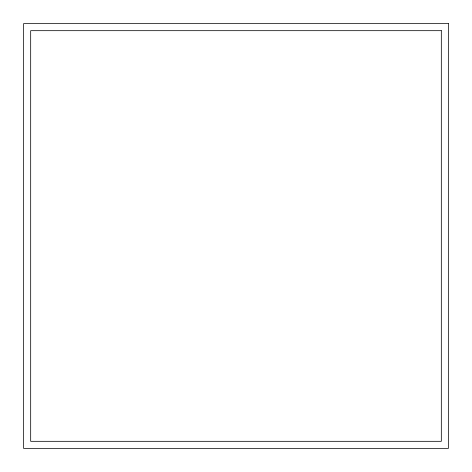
<?xml version="1.0" encoding="UTF-8"?>
<svg xmlns="http://www.w3.org/2000/svg" width="472" height="472" viewBox="0 0 472 472"><rect width="100%" height="100%" fill="white"/><g stroke="black" fill="none" stroke-linecap="round" stroke-linejoin="round"><path stroke-width="0.71" d="M448.4 23.6L23.6 23.6L23.6 448.4L448.4 448.4L448.4 23.6M441.32 30.68L30.68 30.68L30.68 441.32L441.32 441.32L441.32 30.68"/></g></svg>
